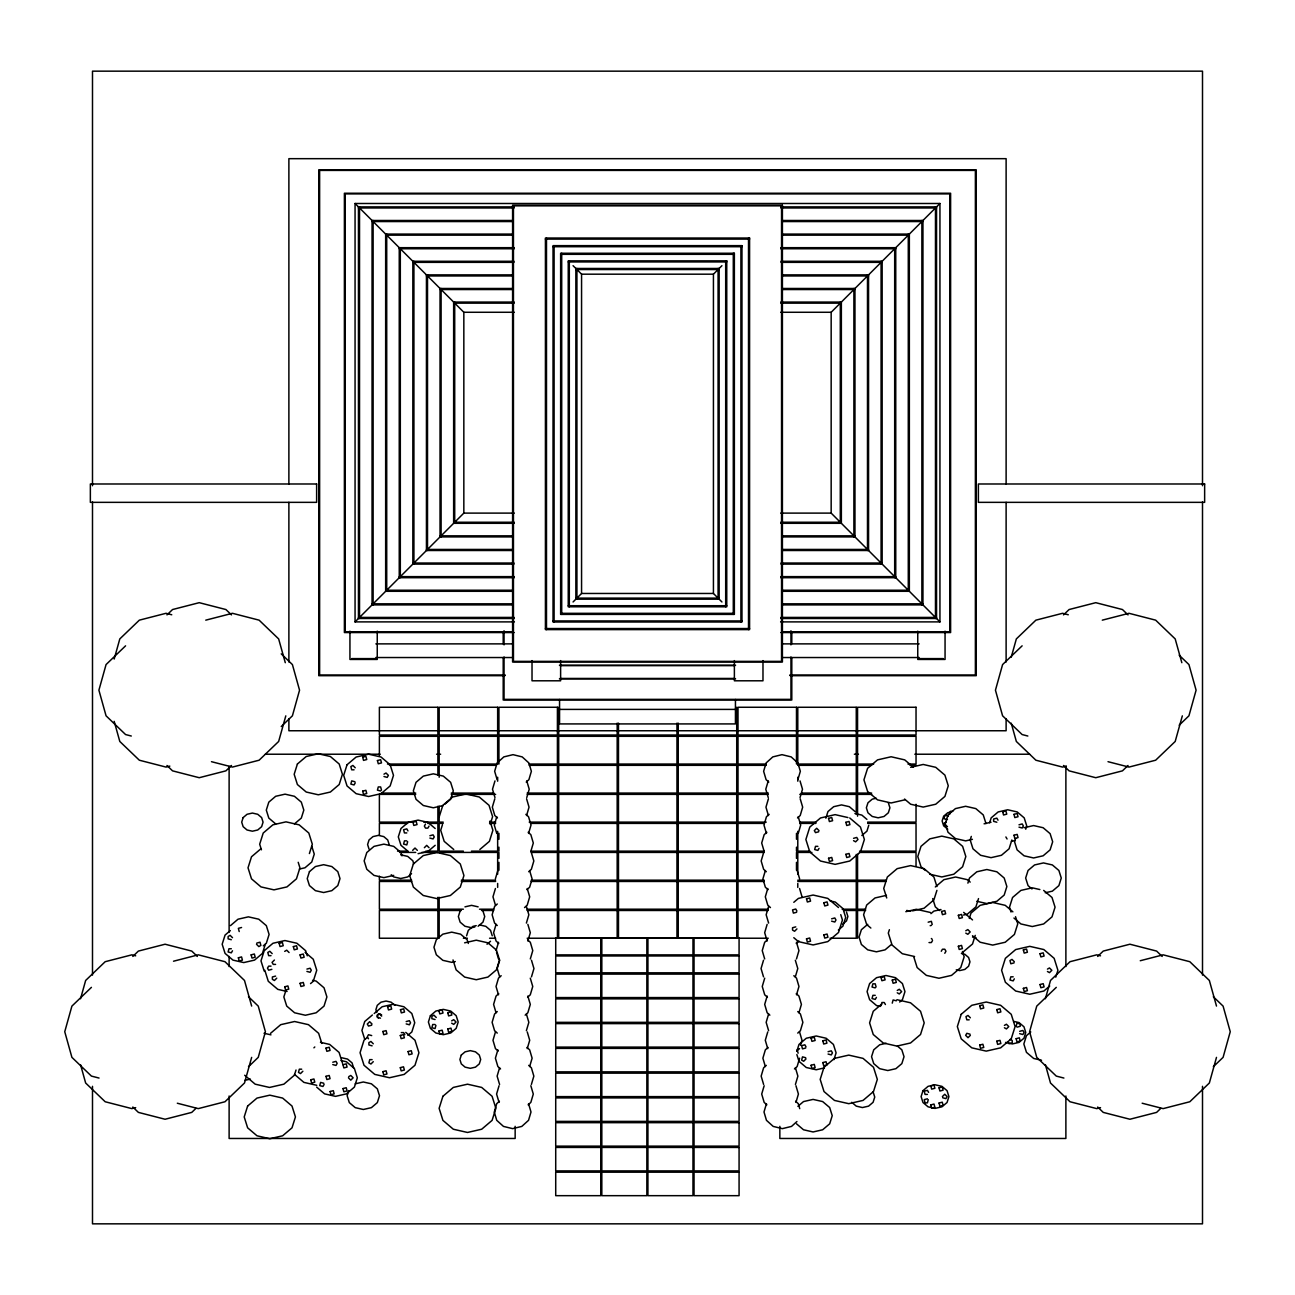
<?xml version="1.0" encoding="UTF-8"?>
<svg xmlns="http://www.w3.org/2000/svg" width="1295" height="1295" viewBox="0 0 1295 1295"><rect width="100%" height="100%" fill="white"/><g stroke="black" fill="none" stroke-linecap="round" stroke-linejoin="round"><path stroke-width="1.5" d="M232.501 950.789L231.319 952.829L228.114 951.971L228.972 948.749L231.319 948.749M276.758 978.146L274.411 980.493L272.371 979.311L272.371 976.964L275.576 976.106M355.235 782.908L354.053 784.948L350.848 784.09L351.706 780.885L354.911 781.743M302.868 1071.224L300.521 1073.571L298.481 1072.406L299.339 1069.184L301.686 1069.184M381.491 790.144L380.633 786.939L378.286 786.939L377.428 790.144L380.633 791.002M324.106 1084.449L322.941 1086.473L319.736 1085.615L320.593 1082.41L323.799 1083.267M412.652 850.378L414.999 848.031L417.346 850.378M429.05 826.08L427.868 828.12L425.521 828.12L424.355 826.08L425.521 824.057M424.355 847.707L426.702 845.36L429.05 847.707M373.284 1061.673L370.937 1064.021L368.897 1062.855L369.755 1059.634L372.102 1059.634M796.927 928.92L794.58 931.267L792.54 930.085L792.54 927.738L795.745 926.88M819.023 848.371L817.857 850.41L814.652 849.552L815.51 846.347L817.857 846.347M806.024 1058.905L803.677 1061.253L801.637 1060.087L802.495 1056.866L805.7 1057.74M876.1 987.033L875.242 983.828L872.895 983.828L872.037 987.033L875.242 987.891M876.424 997.377L875.242 999.4L872.037 998.542L872.895 995.337L875.242 995.337M932.222 924.533L931.364 921.312L928.159 922.186M932.529 940.542L931.364 942.566L929.017 942.566M941.271 951.258L942.452 949.219L944.8 949.219L945.965 951.258L944.8 953.282M942.388 1096.59L944.751 1094.243L947.098 1096.59L945.917 1098.629L942.711 1097.771M970.36 1035.336L968.012 1037.683L965.665 1035.336L966.831 1033.313L970.036 1034.171M1014.341 978.842L1013.176 980.882L1009.97 980.024L1010.828 976.819L1013.176 976.819M114.187 659.042L119.804 638.921L139.342 620.159L166.019 613.296L171.749 614.769M80.549 998.753L85.648 980.461L105.186 961.699L131.863 954.836L135.684 955.823M285.806 715.86L278.652 741.468L259.113 760.214L232.436 767.077L211.473 761.687M251.651 1057.384L244.496 1083.008L224.974 1101.754L198.281 1108.617L177.318 1103.227M1011.233 657.212L1016.348 638.921L1035.887 620.159L1062.564 613.296L1068.278 614.769M1045.389 998.753L1050.504 980.461L1070.026 961.699L1096.719 954.836L1100.523 955.823M1182.335 715.86L1175.196 741.468L1155.658 760.214L1128.981 767.077L1108.018 761.687M1216.491 1057.384L1209.352 1083.008L1189.814 1101.754L1163.137 1108.617L1142.158 1103.227M494.965 780.917L492.505 789.238L494.965 797.558M494.787 798.837L492.327 807.173L494.787 815.494L497.474 817.938M496.762 816.773L494.301 825.093L496.762 833.43M495.37 878.9L497.83 870.564M495.435 888.499L492.974 896.82L495.435 905.14M526.757 797.558L529.218 789.238L526.757 780.917M526.596 815.494L529.04 807.173L526.596 798.837M496.066 924.355L493.605 932.691L496.066 941.012L498.753 943.44M528.554 833.43L531.015 825.093L528.554 816.773L525.867 814.345M496.05 950.611L498.51 942.291M530.853 851.349L533.313 843.029L530.853 834.708L528.166 832.264M499.676 960.226L497.215 968.547L499.676 976.867M526.385 923.076L528.846 914.756L526.385 906.435M495.451 1031.937L492.99 1040.274L495.451 1048.594L498.138 1051.038M527.858 941.012L530.319 932.691L527.858 924.355M497.863 1049.873L495.402 1058.193L497.863 1066.53L500.55 1068.958M530.319 958.947L532.763 950.611L530.319 942.291L527.615 939.846M499.579 1067.808L497.118 1076.129L499.579 1084.449M499.044 1085.744L496.584 1094.065L499.044 1102.385M531.484 976.867L533.945 968.547L531.484 960.226M526.385 1030.658L528.846 1022.338L526.385 1014.017M527.259 1048.594L529.704 1040.274L527.259 1031.937M529.655 1066.53L532.115 1058.193L529.655 1049.873L526.968 1047.445M531.387 1084.449L533.848 1076.129L531.387 1067.808L528.7 1065.364M768.243 780.917L765.782 789.238L768.243 797.558M768.404 798.837L765.96 807.173L768.404 815.494M763.629 852.644L761.169 860.965L763.629 869.285L766.316 871.729M765.361 870.564L762.901 878.9L765.361 887.221L768.048 889.649M797.882 779.639L800.342 771.302L797.882 762.982L791.164 756.895L781.986 754.661L772.807 756.895L766.09 762.982L763.629 771.302L766.09 779.639L768.777 782.067M767.773 888.499L765.313 896.82L767.773 905.14L770.46 907.585M800.035 797.558L802.495 789.238L800.035 780.917M768.615 906.435L766.154 914.756L768.615 923.076M767.142 924.355L764.681 932.691L767.142 941.012M798.238 833.43L800.698 825.093L798.238 816.773M763.516 960.226L761.055 968.547L763.516 976.867M764.714 978.146L762.253 986.482L764.714 994.803L767.401 997.247M767.158 996.082L764.697 1004.402L767.158 1012.739L769.845 1015.167M768.615 1014.017L766.154 1022.338L768.615 1030.658M767.741 1031.937L765.296 1040.274L767.741 1048.594M796.49 958.947L798.95 950.611L796.49 942.291M795.324 976.867L797.785 968.547L795.324 960.226M764.163 1085.744L761.703 1094.065L764.163 1102.385L766.85 1104.829M796.506 994.803L798.966 986.482L796.506 978.146L793.819 975.718M766.462 1103.664L764.001 1112L766.462 1120.321L773.18 1126.407L782.358 1128.641L791.536 1126.407L796.927 1121.535M798.95 1012.739L801.411 1004.402L798.95 996.082L796.263 993.637M800.52 1045.259L802.01 1040.274L799.549 1031.937M799.598 1058.193L797.137 1066.53L794.45 1068.958M795.421 1084.449L797.882 1076.129L795.421 1067.808M795.956 1102.385L798.416 1094.065L795.956 1085.744M265.313 944.233L262.432 953.411L254.532 960.113L243.751 962.573L232.97 960.113L225.071 953.411L222.173 944.233L225.071 935.071L230.332 930.603M309.392 853.551L312.322 844.227L308.809 833.041L299.161 824.85L286.001 821.856L272.84 824.85L263.209 833.041L259.68 844.227L261.444 849.811M286.163 989.623L283.848 996.94L286.729 1006.085L294.613 1012.787L305.377 1015.248L316.142 1012.787L324.025 1006.085L326.907 996.94L324.025 987.794L316.142 981.092L312.548 980.266M296.021 1070.026L294.37 1075.238L283.88 1084.174L269.522 1087.444L255.18 1084.174L244.674 1075.238M348.776 1090.584L347.141 1095.732L349.31 1102.612L355.235 1107.646L363.328 1109.491L371.422 1107.646L377.331 1102.612L379.5 1095.732L377.331 1088.852L371.422 1083.818L363.328 1081.989L355.235 1083.818M439.264 816.643L442.841 805.312L452.603 797.008L465.925 793.981L479.263 797.008L489.024 805.312L492.602 816.643L490.222 824.203M442.453 824.721L440.705 830.273L444.201 841.361L453.752 849.488M460.13 910.952L458.365 916.552L460.13 922.153L464.954 926.249L471.542 927.738L474.828 926.993M466.589 935.799L468.304 930.344L473.015 926.346L476.22 925.617M825.854 818.213L827.958 811.56L833.689 806.688L841.507 804.907L849.342 806.688L855.056 811.56M796.862 1051.184L798.999 1044.418L806.267 1038.25L816.206 1035.984L826.145 1038.25L833.413 1044.418L836.084 1052.867L833.948 1059.634M868.767 825.271L866.922 831.163L861.855 835.469M889.39 929.697L888.305 933.096L892.061 945.01L902.324 953.719L914.578 956.519M936.916 890.361L933.905 899.879L924.063 908.248L912.538 910.871M971.299 836.408L970.182 839.953L972.982 848.808L980.606 855.283L991.031 857.662L1001.456 855.283L1009.08 848.808L1011.864 839.953M967.883 883.141L969.486 878.026L976.819 871.794L986.839 869.512L996.859 871.794L1004.192 878.026L1006.862 886.541L1004.192 895.055L996.859 901.288L986.839 903.57L976.819 901.288M989.639 822.73L991.177 817.873L998.154 811.949L1007.688 809.764L1017.222 811.949L1024.199 817.873L1026.757 825.983L1025.737 829.221M969.307 918.463L970.991 913.137L980.169 905.334L992.698 902.469L1005.228 905.334L1012.884 911.826M978.518 898.584L975.912 906.872L967.333 914.173L963.431 915.063M975.232 935.379L972.529 943.974L962.169 952.764M1015.571 838.512L1014.552 841.766L1017.093 849.86L1024.07 855.801L1033.604 857.97L1043.139 855.801L1050.115 849.86L1052.673 841.766L1050.115 833.656L1043.139 827.732L1033.604 825.562L1024.07 827.732M1055.765 977.142L1057.918 970.295L1054.146 958.332L1043.851 949.559L1029.768 946.354L1015.685 949.559L1005.373 958.332L1001.602 970.295L1005.373 982.257L1015.685 991.031L1029.768 994.236L1043.851 991.031L1049.727 986.013M355.057 621.891L463.837 513.111L463.837 312.273L355.057 203.493L355.057 621.891L514.39 621.891M721.93 601.965L713.432 593.466L713.432 274.184L721.93 265.685M939.943 621.891L831.163 513.111L831.163 312.273L939.943 203.493L939.943 621.891L780.61 621.891M383.984 774.167L386.023 773.002L388.37 775.349L387.189 777.389L383.984 776.514M573.07 601.965L581.568 593.466L581.568 274.184L573.07 265.685M256.815 943.068L260.02 942.21L260.878 945.415L258.838 946.596L256.491 944.233M284.706 951.372L286.729 950.19L289.076 952.537M271.869 969.34L268.664 970.198L267.482 968.174L268.664 966.135L271.011 966.135M429.875 835.728L433.08 834.87L434.262 836.894L433.08 838.933L429.875 838.075M306.915 969.081L310.12 968.223L311.302 970.263L310.12 972.286L306.915 971.428M313.924 1047.833L314.798 1046.975M378.431 1014.066L377.266 1016.106L378.431 1018.145M332.783 1062.224L335.988 1061.366L337.169 1063.389L335.988 1065.429L332.783 1064.571M371.697 1025.203L368.492 1026.061L367.311 1024.037L369.658 1021.69L372.021 1024.037M348.743 1076.647L350.783 1075.465L353.13 1077.812L350.783 1080.159L348.436 1077.812M406.193 1021.561L409.398 1020.703L410.564 1022.742L409.398 1024.782L406.193 1023.908M451.68 1020.848L453.719 1019.683L456.067 1022.03L453.719 1024.377L451.68 1023.196M818.715 831.779L815.51 832.636L814.328 830.613L816.676 828.266L819.023 830.613M853.567 838.318L856.772 837.46L857.954 839.5L855.606 841.847L853.567 840.665M796.619 912.263L793.398 913.121L792.54 909.899L795.745 909.041L796.927 911.081M831.617 918.819L834.822 917.961L835.987 920L834.822 922.024L831.617 921.166M1019.003 824.802L1022.208 823.944L1023.374 825.983L1022.208 828.007L1019.003 827.149M805.7 1048.011L802.495 1048.869L801.637 1045.664L804.842 1044.806L806.024 1046.829M828.088 1051.702L831.293 1050.844L832.458 1052.867L831.293 1054.907L828.088 1054.049M897.257 990.448L899.28 989.267L901.628 991.614L899.28 993.961L897.257 992.796M965.795 930.765L967.834 929.6L970.182 931.947L967.834 934.294L965.795 933.112M1014.034 962.913L1010.828 963.771L1009.97 960.566L1011.994 959.401L1014.341 961.748M1047.445 969.113L1049.468 967.948L1051.831 970.295L1049.468 972.642L1047.445 971.477M1004.402 1025.397L1006.425 1024.232L1008.773 1026.579L1006.425 1028.926L1004.402 1027.744M1019.683 1031.322L1022.888 1030.464L1024.07 1032.487L1022.888 1034.527L1019.683 1033.669M125.583 645.833L106.06 664.578L98.906 690.186L106.06 715.811L125.583 734.556L131.297 736.029M166.974 614.898L172.543 609.54L199.236 602.677L225.913 609.54L231.497 614.898M231.497 765.491L225.913 770.849L199.236 777.712L172.543 770.849L166.974 765.491M281.242 726.527L292.411 715.811L299.55 690.186L292.411 664.578L281.242 653.862M91.427 987.357L71.905 1006.118L64.75 1031.726L71.905 1057.351L91.427 1076.096L99.051 1078.055M132.818 956.438L138.387 951.08L165.08 944.217L191.757 951.08L197.342 956.438M195.95 1108.374L191.757 1112.389L165.08 1119.252L138.387 1112.389L132.818 1107.031M248.494 1066.724L258.255 1057.351L265.41 1031.726L258.255 1006.118L248.494 996.745M1022.127 645.833L1002.589 664.578L995.45 690.186L1002.589 715.811L1022.127 734.556L1027.841 736.029M1063.503 614.898L1069.087 609.54L1095.764 602.677L1122.457 609.54L1128.026 614.898M1128.026 765.491L1122.457 770.849L1095.764 777.712L1069.087 770.849L1063.503 765.491M1179.178 725.184L1188.939 715.811L1196.094 690.186L1188.939 664.578L1179.178 655.205M1056.283 987.357L1036.745 1006.118L1029.59 1031.726L1036.745 1057.351L1056.283 1076.096L1063.907 1078.055M1097.658 956.438L1103.243 951.08L1129.92 944.217L1156.613 951.08L1162.182 956.438M1160.789 1108.374L1156.613 1112.389L1129.92 1119.252L1103.243 1112.389L1097.658 1107.031M1213.334 1066.724L1223.095 1057.351L1230.25 1031.726L1223.095 1006.118L1213.334 996.745M526.223 782.067L528.91 779.639L531.371 771.302L528.91 762.982L522.193 756.895L513.014 754.661L503.836 756.895L497.118 762.982L494.658 771.302L497.118 779.639M528.684 871.729L531.371 869.285L533.831 860.965L531.371 852.644M497.28 903.991L494.593 906.435L492.132 914.756L494.593 923.076L497.28 925.52M526.952 889.649L529.639 887.221L532.099 878.9L529.639 870.564M524.54 907.585L527.227 905.14L529.687 896.82L527.227 888.499M501.181 975.718L498.494 978.146L496.034 986.482L498.494 994.803M498.737 993.637L496.05 996.082L493.589 1004.402L496.05 1012.739M497.264 1011.573L494.577 1014.017L492.116 1022.338L494.577 1030.658L497.264 1033.102M527.599 997.247L530.286 994.803L532.747 986.482L530.286 978.146M525.155 1015.167L527.842 1012.739L530.303 1004.402L527.842 996.082M769.133 814.345L766.446 816.773L763.985 825.093L766.446 833.43M766.834 832.264L764.147 834.708L761.687 843.029L764.147 851.349M797.526 817.938L800.213 815.494L802.673 807.173L800.213 798.837M499.417 1101.236L496.73 1103.664L494.285 1112L496.73 1120.321L503.464 1126.407L512.642 1128.641L521.82 1126.407L528.538 1120.321L530.999 1112L528.538 1103.664M528.15 1104.829L530.837 1102.385L533.297 1094.065L530.837 1085.744M767.385 939.846L764.681 942.291L762.237 950.611L764.681 958.947M796.247 943.44L798.934 941.012M768.032 1047.445L765.345 1049.873L762.884 1058.193L765.345 1066.53M797.736 1033.102L800.423 1030.658L802.884 1022.338L800.423 1014.017L797.736 1011.573M766.3 1065.364L763.613 1067.808L761.152 1076.129L763.613 1084.449M796.862 1051.038L799.549 1048.594M261.007 848.694L251.505 856.772L248.025 867.812L251.505 878.836L261.007 886.913L273.99 889.859L286.956 886.913L296.458 878.836L299.938 867.812L298.206 862.292M294.434 823.911L301.314 818.084L303.823 810.103L301.314 802.139L294.434 796.295L285.062 794.159L275.673 796.295L268.81 802.139L266.301 810.103L268.81 818.084L275.673 823.911M230.461 925.634L238.037 919.191L248.397 916.844L258.757 919.191L266.333 925.634L269.101 934.44L266.333 943.246L263.306 945.819M444.768 804.26L450.628 799.29L453.299 790.808L450.628 782.326L443.311 776.11L433.323 773.827L423.335 776.11L416.019 782.326L413.348 790.808L416.019 799.29L423.335 805.506L433.323 807.789L443.311 805.506M435.185 845.295L427.949 851.446L418.075 853.696M411.535 873.672L407.715 876.925L400.738 878.512L393.777 876.925L391.219 874.756M310.541 983.601L313.26 981.286L316.741 970.263L313.26 959.223L305.118 952.311M479.846 849.488L489.397 841.361L492.893 830.273L489.979 821.03M270.558 1033.313L280.724 1024.669L294.596 1021.512L308.469 1024.669L318.635 1033.313L321.824 1043.43M372.393 1014.989L364.737 1021.496L361.936 1030.399L364.737 1039.286M374.206 1013.516L382.154 1006.749L393.016 1004.272L403.878 1006.749L411.826 1013.516L414.74 1022.742L411.826 1031.969L407.844 1035.352M478.13 926.249L482.954 922.153L484.718 916.552L482.954 910.952M367.084 1037.603L364.008 1040.225L360.059 1052.738L364.008 1065.251L374.773 1074.397L389.487 1077.748L404.202 1074.397L414.983 1065.251L418.933 1052.738L414.983 1040.225L405.756 1032.374M487.017 944.249L490.53 941.255M793.803 902.307L798.416 898.39L813.098 895.039L827.764 898.39L838.512 907.52M842.673 924.177L846.493 920.923L847.885 916.504L846.493 912.069M838.351 930.02L842.899 926.152L845.684 917.346L842.899 908.54L835.324 902.081L830.127 900.899M867.731 924.322L861.385 929.713L859.054 937.094L861.385 944.46L867.731 949.85L876.407 951.825L885.068 949.85L891.429 944.46M935.33 886.962L943.909 879.677L955.629 877.006L967.333 879.677L970.198 882.105M930.927 913.639L933.889 911.113L940.963 909.511M881.814 1004.013L873.251 1011.282L869.592 1022.888L873.251 1034.495L883.239 1042.977L896.901 1046.085L910.547 1042.977L920.535 1034.495L924.193 1022.888L920.535 1011.282L910.547 1002.799L896.901 999.691M899.653 1002.022L902.421 999.675L904.962 991.614L902.421 983.569L895.493 977.676L886.023 975.507L876.553 977.676L869.609 983.569L867.083 991.614L869.609 999.675L876.553 1005.567L880.341 1006.425M797.898 1106.351L803.515 1101.576L813.082 1099.406L822.665 1101.576L829.674 1107.533L832.232 1115.675L829.674 1123.817L822.665 1129.774L813.082 1131.959L803.515 1129.774L796.506 1123.817M1030.788 1031.969L1026.466 1035.628L1023.843 1043.98L1026.466 1052.349L1033.669 1058.452L1041.52 1060.249M354.053 769.813L351.706 769.813L350.848 766.608L352.887 765.442L355.235 767.789M406.792 832.928L404.445 832.928L403.587 829.723L406.792 828.865L407.957 830.904M231.319 939.717L228.114 938.859L228.114 936.512L230.138 935.346L232.501 937.693M271.011 955.661L268.664 955.661L267.806 952.456L269.829 951.275L272.177 953.622M274.411 960.032L272.063 962.379L273.229 964.403L275.576 964.403M947.454 819.622L944.249 818.764L944.249 816.417L946.273 815.235L948.312 816.417M946.273 822.05L944.249 823.215L944.249 825.562L947.454 826.437M996.826 822.228L993.621 821.354L993.621 819.007L996.826 818.149L998.008 820.188M380.487 1018.178L377.282 1017.32L377.282 1014.972L379.613 1013.758L381.636 1014.94M435.071 1019.537L431.866 1018.679L431.866 1016.332L433.906 1015.15L436.253 1017.498M401.32 1032.601L403.668 1032.601L404.849 1034.624M372.102 1045.826L368.897 1044.968L368.897 1042.621L370.937 1041.455L373.284 1043.802M930.182 925.698L931.364 925.391M969.178 1019.829L966.831 1019.829L965.973 1016.624L968.012 1015.458L970.36 1017.805M927.414 1094.405L925.067 1094.405L924.209 1091.199L927.414 1090.341L928.596 1092.381M205.759 620.159L232.436 613.296L259.113 620.159L278.652 638.921L285.288 662.7M169.839 766.106L166.019 767.077L139.342 760.214L119.804 741.468L114.187 721.347M1102.288 620.159L1128.981 613.296L1155.658 620.159L1175.196 638.921L1181.833 662.7M173.514 961.214L198.281 954.836L224.974 961.699L244.496 980.461L251.651 1006.069M1066.368 766.106L1062.564 767.077L1035.887 760.214L1016.348 741.468L1011.233 723.177M135.684 1107.646L131.863 1108.617L105.186 1101.754L85.648 1083.008L80.549 1064.717M1140.264 960.728L1163.137 954.836L1189.814 961.699L1209.352 980.461L1216.491 1006.069M1100.523 1107.646L1096.719 1108.617L1070.026 1101.754L1050.504 1083.008L1045.389 1064.717M299.42 869.042L304.989 867.779L311.771 862.001L314.264 854.117L311.771 846.234M393.729 875.404L383.87 877.638L374.012 875.404L366.793 869.269L364.154 860.884L366.793 852.515L374.012 846.38L383.87 844.13L393.729 846.38L400.932 852.515L402 855.865M910.66 767.32L923.189 764.455L935.735 767.32L944.913 775.122L948.264 785.774L944.913 796.425L935.735 804.227L923.189 807.076L910.66 804.227L904.541 799.031M876.181 798.254L872.263 799.144L867.958 802.803L866.371 807.805L867.958 812.807L872.263 816.465L878.139 817.809L884.032 816.465L888.338 812.807L889.924 807.805L888.338 802.803M904.703 799.873L891.122 802.965L877.541 799.873L867.585 791.407L863.943 779.865L867.585 768.323L877.541 759.874L891.122 756.766L904.703 759.874L913.234 767.109M464.954 906.856L471.542 905.351L478.13 906.856M951.469 811.9L947.746 812.742L943.634 816.222L942.129 820.998L943.634 825.757L947.746 829.237M984.087 823.814L991.031 822.228M464.63 942.825L476.269 940.186L487.907 942.825L496.422 950.077L499.53 959.951L496.422 969.842L487.907 977.077L476.269 979.732L464.63 977.077L456.115 969.842L453.007 959.951M972.415 839.338L965.633 840.876L955.451 838.561L948.005 832.232L945.285 823.571L948.005 814.927L955.451 808.598L965.633 806.283L975.815 808.598L983.261 814.927L985.981 823.571M455.273 961.537L451.728 962.347L442.841 960.323L436.334 954.787L433.954 947.244L436.334 939.684L442.841 934.164L451.728 932.141L460.599 934.164L467.106 939.684L468.304 943.472M1011.492 841.313L1015.312 840.455M886.46 895.347L875.031 897.953L866.663 905.059L863.603 914.788L866.663 924.5L870.855 928.046M905.82 911.68L916.326 909.284L930.328 912.473M1045.243 892.773L1052.366 891.154L1058.889 885.618L1061.269 878.042L1058.889 870.483L1052.366 864.947L1043.462 862.923L1034.559 864.947L1028.052 870.483L1025.656 878.042L1028.052 885.618L1031.953 888.937M244.836 1080.37L250.404 1079.107M886.168 1043.301L879.677 1044.774L873.736 1049.824L871.551 1056.72L873.736 1063.632L879.677 1068.683L887.787 1070.528L895.897 1068.683L901.838 1063.632L904.023 1056.72L901.838 1049.824L897.386 1046.036M824.478 1067.873L816.206 1069.767L806.267 1067.501L798.999 1061.317L796.862 1054.567M355.057 203.493L939.943 203.493M514.099 206.892L358.456 206.892L358.456 618.492L514.099 618.492M780.901 206.892L936.544 206.892L936.544 618.492L780.901 618.492M358.456 207.961L514.099 207.961M780.901 207.961L936.544 207.961M513.306 220.49L372.053 220.49L372.053 604.894L513.306 604.894M781.694 220.49L922.946 220.49L922.946 604.894L781.694 604.894M372.053 221.558L513.306 221.558M781.694 221.558L922.946 221.558M513.03 234.087L385.651 234.087L385.651 591.297L513.03 591.297M781.97 234.087L909.349 234.087L909.349 591.297L781.97 591.297M385.651 235.156L513.03 235.156M781.97 235.156L909.349 235.156M545.422 239.106L749.578 239.106M553.03 246.714L741.97 246.714M514.293 247.685L399.248 247.685L399.248 577.699L514.293 577.699M780.707 247.685L895.751 247.685L895.751 577.699L780.707 577.699M399.248 248.753L514.293 248.753M780.707 248.753L895.751 248.753M560.638 254.322L734.362 254.322M513.985 261.282L412.846 261.282L412.846 564.102L513.985 564.102M781.014 261.282L882.154 261.282L882.154 564.102L781.014 564.102M568.246 261.93L726.754 261.93M412.846 262.351L513.985 262.351M781.014 262.351L882.154 262.351M575.854 269.538L719.146 269.538M581.568 274.184L713.432 274.184M513.257 274.88L426.443 274.88L426.443 550.504L513.257 550.504M781.743 274.88L868.556 274.88L868.556 550.504L781.743 550.504M426.443 275.948L513.257 275.948M781.743 275.948L868.556 275.948M512.545 288.477L440.041 288.477L440.041 536.907L512.545 536.907M782.455 288.477L854.959 288.477L854.959 536.907L782.455 536.907M440.041 289.546L512.545 289.546M782.455 289.546L854.959 289.546M514.228 302.075L453.638 302.075L453.638 523.309L514.228 523.309M780.772 302.075L841.361 302.075L841.361 523.309L780.772 523.309M453.638 303.143L514.228 303.143M780.772 303.143L841.361 303.143M463.837 312.273L514.293 312.273M780.707 312.273L831.163 312.273M463.837 513.111L514.293 513.111M780.707 513.111L831.163 513.111M453.638 522.241L514.228 522.241M780.772 522.241L841.361 522.241M440.041 535.839L512.545 535.839M782.455 535.839L854.959 535.839M426.443 549.436L513.257 549.436M781.743 549.436L868.556 549.436M412.846 563.034L513.985 563.034M781.014 563.034L882.154 563.034M399.248 576.631L514.293 576.631M780.707 576.631L895.751 576.631M385.651 590.229L513.03 590.229M781.97 590.229L909.349 590.229M581.568 593.466L713.432 593.466M575.854 598.112L719.146 598.112M372.053 603.826L513.306 603.826M781.694 603.826L922.946 603.826M568.246 605.72L726.754 605.72M560.638 613.328L734.362 613.328M358.456 617.424L514.099 617.424M780.901 617.424L936.544 617.424M553.03 620.936L741.97 620.936M545.422 628.544L749.578 628.544M513.047 631.911L345.231 631.911L345.231 193.894L949.769 193.894L949.769 631.911L781.953 631.911M514.131 632.559L344.389 632.559L344.389 193.246L950.611 193.246L950.611 632.559L780.869 632.559M375.858 643.874L513.322 643.874M781.678 643.874L919.142 643.874M375.858 657.536L513.322 657.536M781.678 657.536L919.142 657.536M351.641 658.605L375.55 658.605M919.45 658.605L943.359 658.605M559.424 665.225L735.576 665.225M560.071 665.646L734.929 665.646M505.244 675.035L319.622 675.035L319.622 170.406L975.378 170.406L975.378 675.035L789.756 675.035M504.888 675.682L318.764 675.682L318.764 169.774L976.236 169.774L976.236 675.682L790.112 675.682M560.071 678.45L734.929 678.45M559.424 678.871L735.576 678.871M559.553 709.401L735.447 709.401M265.378 754.224L380.196 754.224M436.593 754.224L440.624 754.224M854.376 754.224L858.407 754.224M914.804 754.224L1029.622 754.224M387.464 764.05L437.888 764.05L437.888 736.305L379.386 736.305L379.386 756.118M529.186 764.05L557.417 764.05L557.417 736.305L498.931 736.305L498.931 764.05M766.251 764.05L738.004 764.05L738.004 736.305L796.49 736.305L796.49 764.05M873.688 764.05L857.549 764.05L857.549 736.305L916.034 736.305L916.034 764.05L907.973 764.05M389.471 765.329L437.888 765.329L437.888 775.236M495.629 765.329L439.167 765.329L439.167 777.227M529.186 765.329L557.417 765.329L557.417 793.074L527.162 793.074M766.251 765.329L738.004 765.329L738.004 793.074L768.259 793.074M797.785 765.329L856.27 765.329L856.27 793.074L801.815 793.074M871.664 765.329L857.549 765.329L857.549 793.074L871.664 793.074M909.98 765.329L916.034 765.329M381.41 793.074L415.695 793.074M451.259 793.074L493.622 793.074M415.695 794.369L379.386 794.369L379.386 822.115L411.664 822.115M451.259 794.369L495.629 794.369M527.162 794.369L557.417 794.369L557.417 822.115L529.186 822.115M768.259 794.369L738.004 794.369L738.004 822.115L766.251 822.115M799.792 794.369L856.27 794.369L856.27 814.183M871.664 794.369L857.549 794.369L857.549 816.158M423.756 822.115L437.888 822.115L437.888 806.251M443.198 822.115L439.167 822.115L439.167 806.251M489.575 822.115L495.629 822.115M799.792 822.115L815.931 822.115M867.634 822.115L916.034 822.115L916.034 804.276M407.634 823.393L379.386 823.393L379.386 835.291M427.803 823.393L437.888 823.393L437.888 851.139L425.78 851.139M443.198 823.393L439.167 823.393L439.167 851.139L463.367 851.139M489.575 823.393L495.629 823.393M531.193 823.393L557.417 823.393L557.417 851.139L531.193 851.139M764.228 823.393L738.004 823.393L738.004 851.139L764.228 851.139M799.792 823.393L815.931 823.393M867.634 823.393L916.034 823.393L916.034 851.139L859.556 851.139M397.549 851.139L407.634 851.139M471.429 851.139L497.652 851.139L497.652 831.325M809.877 851.139L797.785 851.139L797.785 831.325M399.556 852.418L415.695 852.418M421.749 852.418L437.888 852.418M439.167 852.418L497.652 852.418L497.652 874.222M531.193 852.418L557.417 852.418L557.417 880.179L531.193 880.179M764.228 852.418L738.004 852.418L738.004 880.179L764.228 880.179M811.9 852.418L797.785 852.418L797.785 874.222M859.556 852.418L916.034 852.418L916.034 866.29M411.664 880.179L379.386 880.179L379.386 876.213M461.344 880.179L495.629 880.179M797.785 880.179L856.27 880.179L856.27 854.409M885.78 880.179L857.549 880.179L857.549 854.409M411.664 881.458L379.386 881.458L379.386 909.203L437.888 909.203L437.888 897.306M461.344 881.458L495.629 881.458M531.193 881.458L557.417 881.458L557.417 909.203L527.162 909.203M764.228 881.458L738.004 881.458L738.004 909.203L768.259 909.203M797.785 881.458L856.27 881.458L856.27 909.203L842.155 909.203M885.78 881.458L857.549 881.458L857.549 909.203L865.61 909.203M463.367 909.203L439.167 909.203L439.167 897.306M479.506 909.203L493.622 909.203M461.344 910.482L439.167 910.482L439.167 938.227M481.513 910.482L493.622 910.482M527.162 910.482L557.417 910.482L557.417 938.227L527.162 938.227M768.259 910.482L738.004 910.482L738.004 938.227L768.259 938.227M844.162 910.482L856.27 910.482L856.27 938.227L830.046 938.227M865.61 910.482L857.549 910.482L857.549 938.227M463.367 938.227L467.398 938.227M489.575 938.227L495.629 938.227M854.927 813.519L861.855 815.089L866.922 819.395M847.917 817.55L835.129 814.636L820.496 817.971L809.796 827.068L805.878 839.5L809.796 851.932L820.496 861.029L835.129 864.364L849.747 861.029L860.463 851.932L864.38 839.5L860.463 827.068L849.747 817.971M1039.869 889.552L1032.277 887.82L1020.897 890.41L1012.56 897.5L1009.501 907.18L1011.039 912.02M929.794 874.222L941.805 876.958L953.816 874.222L962.606 866.76L965.827 856.545L962.606 846.331L953.816 838.869L941.805 836.133L929.794 838.869L921.004 846.331L917.783 856.545L921.004 866.76L925.391 870.483M906.775 910.434L910.628 911.308M972.545 937.062L976.139 937.888M961.408 953.508L964.84 954.285L968.595 957.491L969.971 961.845L968.595 966.216L964.84 969.421L959.692 970.586L956.277 969.809M400.738 854.813L407.715 856.4L412.814 860.738L413.752 863.7M1013.969 1021.431L1019.019 1022.581L1023.956 1026.773L1025.753 1032.487L1023.956 1038.218L1019.019 1042.41L1012.285 1043.932L1005.551 1042.41M479.425 924.889L485.835 926.346L490.53 930.344L492.246 935.799M287.069 991.484L277.794 989.364L268.292 981.286L264.811 970.263M320.464 1042.313L329.658 1044.418L339.096 1052.43L342.56 1063.389M264.018 1033.264L270.963 1034.851M341.427 1057.691L347.562 1059.083L352.062 1062.904L353.697 1068.132M340.973 1060.524L346.429 1061.77L354.409 1068.553L357.323 1077.812L354.409 1087.088L346.429 1093.87L335.518 1096.363L324.608 1093.87L316.627 1087.088M316.773 1085.307L303.888 1082.377L294.451 1074.348M952.764 811.317L950.417 811.317L949.559 814.523M406.792 840.86L404.445 840.86L403.587 844.081L406.792 844.939L407.65 841.734M1016.996 1027.162L1020.201 1026.304L1020.201 1023.956L1016.996 1023.099L1016.138 1026.304M1010.197 1039.335L1012.221 1040.516L1012.221 1042.863L1009.015 1043.721L1007.85 1041.682M927.414 1098.791L924.209 1099.649L925.067 1102.854L927.414 1102.854L928.272 1099.649M241.566 927.495L238.361 928.353L239.219 931.558M435.071 1024.507L432.724 1024.507L431.866 1027.728L435.071 1028.586L435.929 1025.381M379.322 1013.791L381.669 1016.138M1043.673 890.41L1052.009 897.5L1055.053 907.18L1052.009 916.86L1043.673 923.95L1032.277 926.54L1020.897 923.95L1013.953 918.042M963.658 912.376L972.529 919.919M972.513 935.735L980.169 942.242L992.698 945.091L1005.228 942.242L1014.406 934.44L1017.773 923.788L1015.523 916.682M939.62 910.531L935.33 906.872L932.724 898.584M793.803 937.693L798.416 941.611L813.098 944.945L827.764 941.611L838.512 932.481L842.446 920L840.763 914.658M851.754 1102.304L856.27 1106.14L862.421 1107.549L868.589 1106.14L873.089 1102.304L874.74 1097.075L873.089 1091.847M435.185 828.509L427.949 822.357L418.075 820.107L408.2 822.357L400.964 828.509L398.31 836.894L400.964 845.295L408.2 851.446M394.845 1005.341L391.122 1002.184L386.056 1001.035L380.989 1002.184L377.266 1005.341L375.906 1009.647L376.813 1012.528M795.583 1101.236L798.27 1103.664L799.743 1108.666M1005.891 836.958L1007.057 838.998M931.364 938.503L932.222 939.361M896.318 1000.808L893.113 999.95L892.255 1003.156M371.697 1035.579L368.492 1034.721L367.311 1036.745L368.492 1038.784M962.46 951.485L964.144 956.843L960.777 967.543L951.55 975.378L938.956 978.259L926.362 975.378L917.135 967.543L913.768 956.843M936.916 886.541L933.905 877.023L924.063 868.654L910.628 865.594L897.176 868.654L887.334 877.023L883.724 888.451L886.735 897.969M389.164 844.534L387.723 839.953L383.773 836.602L378.383 835.372L372.992 836.602L369.043 839.953L367.602 844.534L369.043 849.115M307.271 955.807L305.669 950.724L296.911 943.262L284.932 940.542L272.97 943.262L264.196 950.724L260.991 960.89L264.196 971.072M797.17 870.564L799.63 878.9M799.565 888.499L802.026 896.82M797.137 1049.873L798.125 1053.207M496.552 952.278L498.51 958.947M885.424 1004.548L884.242 1002.508L881.895 1002.508L881.037 1005.713M1202.505 485.722L1202.505 71.16L92.495 71.16L92.495 485.722M1202.505 501.893L1202.505 975.103M1202.505 1086.327L1202.505 1223.84L92.495 1223.84L92.495 1086.327M1065.882 766.365L1065.882 966.572M1065.882 1095.991L1065.882 1138.467L779.849 1138.467L779.849 1126.326M1006.118 484.136L1006.118 158.67L288.882 158.67L288.882 484.136M1006.118 502.33L1006.118 662.02M1006.118 718.628L1006.118 730.752L288.882 730.752L288.882 718.628M945.059 631.167L945.059 659.446L917.75 659.446L917.75 631.167M935.476 206.892L935.476 618.492M921.878 220.49L921.878 604.894M908.281 234.087L908.281 591.297M894.683 247.685L894.683 577.699M881.086 261.282L881.086 564.102M867.488 274.88L867.488 550.504M853.891 288.477L853.891 536.907M840.293 302.075L840.293 523.309M797.785 777.227L797.785 781.193M797.785 883.433L797.785 887.399M796.49 833.3L796.49 839.257M796.49 847.173L796.49 851.139M796.49 852.418L796.49 858.375M796.49 862.341L796.49 870.256M791.795 631.766L791.795 643.809M791.795 657.86L791.795 700.012L503.205 700.012L503.205 657.86M790.954 630.746L790.954 644.878M790.954 656.986L790.954 699.365L504.046 699.365L504.046 656.986M762.982 660.596L762.982 680.798L734.378 680.798L734.378 660.596M748.51 238.037L748.51 629.613M740.902 245.645L740.902 622.005M736.726 707.264L736.726 735.026L678.24 735.026L678.24 723.128M735.447 699.494L735.447 723.921L559.553 723.921L559.553 699.494M733.294 253.253L733.294 614.397M725.686 260.862L725.686 606.788M718.077 268.47L718.077 599.18M676.961 723.128L676.961 735.026L618.476 735.026L618.476 723.128M617.181 723.128L617.181 735.026L558.695 735.026L558.695 707.264M576.922 268.47L576.922 599.18M569.314 260.862L569.314 606.788M561.706 253.253L561.706 614.397M560.622 660.596L560.622 680.798L532.018 680.798L532.018 660.596M554.098 245.645L554.098 622.005M546.49 238.037L546.49 629.613M515.151 1126.326L515.151 1138.467L229.118 1138.467L229.118 1095.991M504.046 630.746L504.046 644.878M503.205 631.766L503.205 643.809M498.931 833.3L498.931 839.257M498.931 847.173L498.931 851.139M498.931 852.418L498.931 858.375M498.931 862.341L498.931 870.256M497.652 777.227L497.652 781.193M497.652 883.433L497.652 887.399M454.707 302.075L454.707 523.309M441.109 288.477L441.109 536.907M427.512 274.88L427.512 550.504M413.914 261.282L413.914 564.102M400.317 247.685L400.317 577.699M386.719 234.087L386.719 591.297M377.25 631.167L377.25 659.446L349.941 659.446L349.941 631.167M373.122 220.49L373.122 604.894M359.524 206.892L359.524 618.492M288.882 502.33L288.882 662.02M229.118 766.365L229.118 932.19M229.118 956.455L229.118 966.572M92.495 501.893L92.495 975.103M238.361 957.782L239.219 960.987L242.424 960.129L241.566 956.924L238.361 957.782M251.133 954.868L251.991 958.073L255.196 957.215L254.338 954.01L251.133 954.868M279.17 943.375L280.028 946.58L283.233 945.722L282.375 942.517L279.17 943.375M293.35 946.613L294.208 949.818L297.429 948.96L296.555 945.755L293.35 946.613M284.706 986.806L285.564 990.011L288.769 989.153L287.911 985.932L284.706 986.806M300.068 954.884L300.926 958.09L304.147 957.232L303.273 954.01L300.068 954.884M300.068 983.293L300.926 986.499L304.147 985.641L303.273 982.436L300.068 983.293M362.681 757.186L363.539 760.392L366.744 759.534L365.886 756.329L362.681 757.186M362.681 791.164L363.539 794.369L366.744 793.511L365.886 790.306L362.681 791.164M377.428 760.553L378.286 763.759L381.491 762.901L380.633 759.696L377.428 760.553M310.719 1079.82L311.577 1083.025L314.798 1082.167L313.924 1078.962L310.719 1079.82M325.984 1048.108L326.858 1051.313L330.063 1050.455L329.205 1047.25L325.984 1048.108M325.984 1076.323L326.858 1079.544L330.063 1078.67L329.205 1075.465L325.984 1076.323M330.095 1091.523L330.953 1094.728L334.159 1093.87L333.301 1090.665L330.095 1091.523M342.997 1064.717L343.855 1067.922L347.076 1067.064L346.218 1063.842L342.997 1064.717M412.959 822.244L413.817 825.449L417.039 824.591L416.164 821.386L412.959 822.244M342.997 1088.577L343.855 1091.782L347.076 1090.924L346.218 1087.719L342.997 1088.577M387.593 1006.749L388.468 1009.954L391.673 1009.096L390.815 1005.891L387.593 1006.749M382.867 1031.467L383.741 1034.689L386.946 1033.815L386.088 1030.61L382.867 1031.467M382.867 1071.645L383.741 1074.85L386.946 1073.992L386.088 1070.787L382.867 1071.645M400.463 1009.679L401.32 1012.884L404.526 1012.026L403.668 1008.821L400.463 1009.679M400.301 1035.45L401.159 1038.655L404.38 1037.797L403.506 1034.592L400.301 1035.45M400.301 1067.663L401.159 1070.884L404.38 1070.026L403.506 1066.805L400.301 1067.663M408.071 1051.556L408.929 1054.761L412.134 1053.903L411.276 1050.698L408.071 1051.556M438.94 1010.683L439.798 1013.904L443.003 1013.03L442.145 1009.825L438.94 1010.683M438.94 1031.014L439.798 1034.219L443.003 1033.361L442.145 1030.156L438.94 1031.014M447.762 1012.706L448.62 1015.911L451.825 1015.053L450.968 1011.848L447.762 1012.706M447.762 1029.007L448.62 1032.212L451.825 1031.354L450.968 1028.133L447.762 1029.007M806.494 898.795L807.352 902L810.557 901.142L809.699 897.937L806.494 898.795M828.541 818.359L829.399 821.564L832.604 820.706L831.746 817.501L828.541 818.359M806.494 938.859L807.352 942.064L810.557 941.206L809.699 938.001L806.494 938.859M828.541 858.277L829.399 861.483L832.604 860.625L831.746 857.419L828.541 858.277M823.879 902.761L824.737 905.966L827.942 905.108L827.084 901.903L823.879 902.761M845.862 822.309L846.72 825.514L849.925 824.656L849.067 821.451L845.862 822.309M823.879 934.893L824.737 938.098L827.942 937.24L827.084 934.035L823.879 934.893M845.862 854.328L846.72 857.533L849.925 856.675L849.067 853.47L845.862 854.328M811.075 1038.137L811.933 1041.342L815.138 1040.484L814.28 1037.279L811.075 1038.137M811.075 1065.267L811.933 1068.472L815.138 1067.614L814.28 1064.393L811.075 1065.267M822.843 1040.824L823.701 1044.029L826.906 1043.171L826.048 1039.966L822.843 1040.824M822.843 1062.58L823.701 1065.785L826.906 1064.927L826.048 1061.722L822.843 1062.58M881.037 977.515L881.895 980.72L885.1 979.862L884.242 976.657L881.037 977.515M892.255 980.072L893.113 983.277L896.318 982.419L895.46 979.214L892.255 980.072M941.594 911.47L942.452 914.675L945.658 913.817L944.8 910.612L941.594 911.47M958.349 915.29L959.206 918.495L962.412 917.637L961.554 914.432L958.349 915.29M958.349 946.256L959.206 949.462L962.412 948.604L961.554 945.399L958.349 946.256M1002.686 811.787L1003.544 814.992L1006.749 814.134L1005.891 810.929L1002.686 811.787M930.814 1085.938L931.672 1089.144L934.877 1088.286L934.019 1085.081L930.814 1085.938M930.814 1104.91L931.672 1108.115L934.877 1107.257L934.019 1104.052L930.814 1104.91M939.053 1087.816L939.911 1091.021L943.116 1090.163L942.258 1086.958L939.053 1087.816M1013.969 814.361L1014.827 817.582L1018.032 816.724L1017.174 813.503L1013.969 814.361M939.053 1103.032L939.911 1106.238L943.116 1105.38L942.258 1102.174L939.053 1103.032M1013.969 835.243L1014.827 838.448L1018.032 837.59L1017.174 834.385L1013.969 835.243M979.684 1005.697L980.542 1008.902L983.763 1008.044L982.889 1004.839L979.684 1005.697M979.684 1045.097L980.542 1048.319L983.763 1047.445L982.889 1044.239L979.684 1045.097M996.794 1009.598L997.652 1012.803L1000.857 1011.945L999.999 1008.74L996.794 1009.598M996.794 1041.196L997.652 1044.401L1000.857 1043.543L999.999 1040.338L996.794 1041.196M1023.341 949.899L1024.199 953.104L1027.404 952.246L1026.546 949.041L1023.341 949.899M1023.341 988.344L1024.199 991.549L1027.404 990.691L1026.546 987.486L1023.341 988.344M1016.138 1038.687L1016.996 1041.892L1020.201 1041.034L1019.343 1037.829L1016.138 1038.687M1040.014 953.703L1040.872 956.908L1044.094 956.05L1043.22 952.845L1040.014 953.703M1040.014 984.54L1040.872 987.745L1044.094 986.887L1043.22 983.682L1040.014 984.54M243.136 817.598L241.712 822.147L243.136 826.679L247.054 829.998L252.395 831.212L257.721 829.998L261.639 826.679L263.063 822.147L261.639 817.598L257.721 814.28L252.395 813.066L247.054 814.28L243.136 817.598M297.397 764.018L294.175 774.28L297.397 784.527L306.235 792.038L318.295 794.79L330.371 792.038L339.193 784.527L342.43 774.28L339.193 764.018L330.371 756.507L318.295 753.771L306.235 756.507L297.397 764.018M309.44 871.648L307.239 878.609L309.44 885.57L315.43 890.669L323.62 892.53L331.811 890.669L337.817 885.57L340.002 878.609L337.817 871.648L331.811 866.549L323.62 864.688L315.43 866.549L309.44 871.648M347.028 764.762L343.693 775.349L347.028 785.935L356.141 793.673L368.589 796.506L381.038 793.673L390.151 785.935L393.486 775.349L390.151 764.762L381.038 757.025L368.589 754.192L356.141 757.025L347.028 764.762M247.636 1106.043L244.205 1116.938L247.636 1127.832L257.009 1135.796L269.829 1138.726L282.634 1135.796L292.006 1127.832L295.438 1116.938L292.006 1106.043L282.634 1098.079L269.829 1095.165L257.009 1098.079L247.636 1106.043M413.348 864.008L409.706 875.533L413.348 887.059L423.271 895.493L436.82 898.584L450.385 895.493L460.308 887.059L463.934 875.533L460.308 864.008L450.385 855.574L436.82 852.482L423.271 855.574L413.348 864.008M430.393 1015.701L428.402 1022.03L430.393 1028.359L435.848 1032.989L443.295 1034.689L450.741 1032.989L456.18 1028.359L458.187 1022.03L456.18 1015.701L450.741 1011.071L443.295 1009.372L435.848 1011.071L430.393 1015.701M442.922 1096.266L439.118 1108.326L442.922 1120.385L453.315 1129.224L467.495 1132.461L481.691 1129.224L492.084 1120.385L495.888 1108.326L492.084 1096.266L481.691 1087.428L467.495 1084.19L453.315 1087.428L442.922 1096.266M461.295 1055.069L459.903 1059.488L461.295 1063.907L465.099 1067.145L470.295 1068.326L475.492 1067.145L479.296 1063.907L480.688 1059.488L479.296 1055.069L475.492 1051.831L470.295 1050.65L465.099 1051.831L461.295 1055.069M824.009 1067.258L820.188 1079.399L824.009 1091.539L834.466 1100.426L848.759 1103.68L863.037 1100.426L873.494 1091.539L877.33 1079.399L873.494 1067.258L863.037 1058.371L848.759 1055.117L834.466 1058.371L824.009 1067.258M922.979 1090.681L921.117 1096.59L922.979 1102.498L928.062 1106.82L935.006 1108.407L941.967 1106.82L947.05 1102.498L948.911 1096.59L947.05 1090.681L941.967 1086.359L935.006 1084.773L928.062 1086.359L922.979 1090.681M961.214 1014.293L957.345 1026.579L961.214 1038.849L971.784 1047.833L986.223 1051.119L1000.663 1047.833L1011.233 1038.849L1015.102 1026.579L1011.233 1014.293L1000.663 1005.308L986.223 1002.022L971.784 1005.308L961.214 1014.293M782.407 205.209L512.593 205.209L512.593 662.02L782.407 662.02L782.407 205.209M781.549 205.84L513.451 205.84L513.451 661.373L781.549 661.373L781.549 205.84M749.578 238.037L545.422 238.037L545.422 629.613L749.578 629.613L749.578 238.037M741.97 245.645L553.03 245.645L553.03 622.005L741.97 622.005L741.97 245.645M734.362 253.253L560.638 253.253L560.638 614.397L734.362 614.397L734.362 253.253M726.754 260.862L568.246 260.862L568.246 606.788L726.754 606.788L726.754 260.862M719.146 268.47L575.854 268.47L575.854 599.18L719.146 599.18L719.146 268.47M316.627 483.99L90.359 483.99L90.359 502.347L316.627 502.347L316.627 483.99M1204.641 483.99L978.372 483.99L978.372 502.347L1204.641 502.347L1204.641 483.99M437.888 707.264L379.386 707.264L379.386 735.026L437.888 735.026L437.888 707.264M497.652 707.264L439.167 707.264L439.167 735.026L497.652 735.026L497.652 707.264M557.417 707.264L498.931 707.264L498.931 735.026L557.417 735.026L557.417 707.264M796.49 707.264L738.004 707.264L738.004 735.026L796.49 735.026L796.49 707.264M856.27 707.264L797.785 707.264L797.785 735.026L856.27 735.026L856.27 707.264M916.034 707.264L857.549 707.264L857.549 735.026L916.034 735.026L916.034 707.264M497.652 736.305L439.167 736.305L439.167 764.05L497.652 764.05L497.652 736.305M617.181 736.305L558.695 736.305L558.695 764.05L617.181 764.05L617.181 736.305M676.961 736.305L618.476 736.305L618.476 764.05L676.961 764.05L676.961 736.305M736.726 736.305L678.24 736.305L678.24 764.05L736.726 764.05L736.726 736.305M856.27 736.305L797.785 736.305L797.785 764.05L856.27 764.05L856.27 736.305M617.181 765.329L558.695 765.329L558.695 793.074L617.181 793.074L617.181 765.329M676.961 765.329L618.476 765.329L618.476 793.074L676.961 793.074L676.961 765.329M736.726 765.329L678.24 765.329L678.24 793.074L736.726 793.074L736.726 765.329M617.181 794.369L558.695 794.369L558.695 822.115L617.181 822.115L617.181 794.369M676.961 794.369L618.476 794.369L618.476 822.115L676.961 822.115L676.961 794.369M736.726 794.369L678.24 794.369L678.24 822.115L736.726 822.115L736.726 794.369M617.181 823.393L558.695 823.393L558.695 851.139L617.181 851.139L617.181 823.393M676.961 823.393L618.476 823.393L618.476 851.139L676.961 851.139L676.961 823.393M736.726 823.393L678.24 823.393L678.24 851.139L736.726 851.139L736.726 823.393M617.181 852.418L558.695 852.418L558.695 880.179L617.181 880.179L617.181 852.418M676.961 852.418L618.476 852.418L618.476 880.179L676.961 880.179L676.961 852.418M736.726 852.418L678.24 852.418L678.24 880.179L736.726 880.179L736.726 852.418M617.181 881.458L558.695 881.458L558.695 909.203L617.181 909.203L617.181 881.458M676.961 881.458L618.476 881.458L618.476 909.203L676.961 909.203L676.961 881.458M736.726 881.458L678.24 881.458L678.24 909.203L736.726 909.203L736.726 881.458M437.888 910.482L379.386 910.482L379.386 938.227L437.888 938.227L437.888 910.482M617.181 910.482L558.695 910.482L558.695 938.227L617.181 938.227L617.181 910.482M676.961 910.482L618.476 910.482L618.476 938.227L676.961 938.227L676.961 910.482M736.726 910.482L678.24 910.482L678.24 938.227L736.726 938.227L736.726 910.482M600.75 938.017L555.717 938.017L555.717 954.884L600.75 954.884L600.75 938.017M646.852 938.017L601.819 938.017L601.819 954.884L646.852 954.884L646.852 938.017M692.971 938.017L647.921 938.017L647.921 954.884L692.971 954.884L692.971 938.017M739.073 938.017L694.039 938.017L694.039 954.884L739.073 954.884L739.073 938.017M600.75 955.953L555.717 955.953L555.717 972.82L600.75 972.82L600.75 955.953M646.852 955.953L601.819 955.953L601.819 972.82L646.852 972.82L646.852 955.953M692.971 955.953L647.921 955.953L647.921 972.82L692.971 972.82L692.971 955.953M739.073 955.953L694.039 955.953L694.039 972.82L739.073 972.82L739.073 955.953M600.75 974.099L555.717 974.099L555.717 997.571L600.75 997.571L600.75 974.099M646.852 974.099L601.819 974.099L601.819 997.571L646.852 997.571L646.852 974.099M692.971 974.099L647.921 974.099L647.921 997.571L692.971 997.571L692.971 974.099M739.073 974.099L694.039 974.099L694.039 997.571L739.073 997.571L739.073 974.099M600.75 998.85L555.717 998.85L555.717 1022.338L600.75 1022.338L600.75 998.85M646.852 998.85L601.819 998.85L601.819 1022.338L646.852 1022.338L646.852 998.85M692.971 998.85L647.921 998.85L647.921 1022.338L692.971 1022.338L692.971 998.85M739.073 998.85L694.039 998.85L694.039 1022.338L739.073 1022.338L739.073 998.85M600.75 1023.617L555.717 1023.617L555.717 1047.105L600.75 1047.105L600.75 1023.617M646.852 1023.617L601.819 1023.617L601.819 1047.105L646.852 1047.105L646.852 1023.617M692.971 1023.617L647.921 1023.617L647.921 1047.105L692.971 1047.105L692.971 1023.617M739.073 1023.617L694.039 1023.617L694.039 1047.105L739.073 1047.105L739.073 1023.617M600.75 1048.383L555.717 1048.383L555.717 1071.855L600.75 1071.855L600.75 1048.383M646.852 1048.383L601.819 1048.383L601.819 1071.855L646.852 1071.855L646.852 1048.383M692.971 1048.383L647.921 1048.383L647.921 1071.855L692.971 1071.855L692.971 1048.383M739.073 1048.383L694.039 1048.383L694.039 1071.855L739.073 1071.855L739.073 1048.383M600.75 1073.15L555.717 1073.15L555.717 1096.622L600.75 1096.622L600.75 1073.15M646.852 1073.15L601.819 1073.15L601.819 1096.622L646.852 1096.622L646.852 1073.15M692.971 1073.15L647.921 1073.15L647.921 1096.622L692.971 1096.622L692.971 1073.15M739.073 1073.15L694.039 1073.15L694.039 1096.622L739.073 1096.622L739.073 1073.15M600.75 1097.901L555.717 1097.901L555.717 1121.389L600.75 1121.389L600.75 1097.901M646.852 1097.901L601.819 1097.901L601.819 1121.389L646.852 1121.389L646.852 1097.901M692.971 1097.901L647.921 1097.901L647.921 1121.389L692.971 1121.389L692.971 1097.901M739.073 1097.901L694.039 1097.901L694.039 1121.389L739.073 1121.389L739.073 1097.901M600.75 1122.668L555.717 1122.668L555.717 1146.14L600.75 1146.14L600.75 1122.668M646.852 1122.668L601.819 1122.668L601.819 1146.14L646.852 1146.14L646.852 1122.668M692.971 1122.668L647.921 1122.668L647.921 1146.14L692.971 1146.14L692.971 1122.668M739.073 1122.668L694.039 1122.668L694.039 1146.14L739.073 1146.14L739.073 1122.668M600.75 1147.435L555.717 1147.435L555.717 1170.907L600.75 1170.907L600.75 1147.435M646.852 1147.435L601.819 1147.435L601.819 1170.907L646.852 1170.907L646.852 1147.435M692.971 1147.435L647.921 1147.435L647.921 1170.907L692.971 1170.907L692.971 1147.435M739.073 1147.435L694.039 1147.435L694.039 1170.907L739.073 1170.907L739.073 1147.435M600.75 1172.185L555.717 1172.185L555.717 1195.673L600.75 1195.673L600.75 1172.185M646.852 1172.185L601.819 1172.185L601.819 1195.673L646.852 1195.673L646.852 1172.185M692.971 1172.185L647.921 1172.185L647.921 1195.673L692.971 1195.673L692.971 1172.185M739.073 1172.185L694.039 1172.185L694.039 1195.673L739.073 1195.673L739.073 1172.185"/></g></svg>
